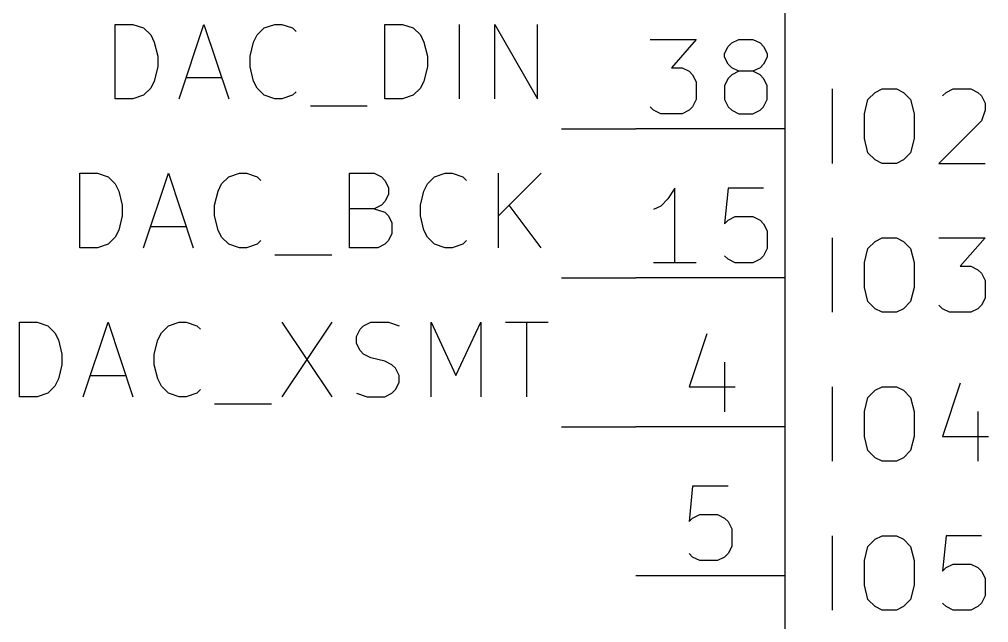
# Model space of a CAD drawing. Header units: inches. Extents: x 0.4 to 16.1, y -11.3 to -0.4.
# Drawn here: x 8.436 to 9.087, y -2.532 to -2.126 of the extents above; entities that cross this region are included whole.
import ezdxf

# ---------------------------------------------------------------- set-up
doc = ezdxf.new("R2010")
doc.units = ezdxf.units.IN
doc.header["$MEASUREMENT"] = 0
for name, color, linetype in [('GREENSIXTYFIVE', 129, 'CONTINUOUS'), ('LIGHTGREEN', 92, 'CONTINUOUS'), ('LIGHTRED', 12, 'CONTINUOUS'), ('RED', 14, 'CONTINUOUS'), ('REDSIX', 19, 'CONTINUOUS'), ('WHITE', 250, 'CONTINUOUS')]:
    doc.layers.add(name, color=color, linetype=linetype)

msp = doc.modelspace()

# ---------------------------------------------------------------- linework, layer by layer
at = {"layer": 'GREENSIXTYFIVE', "linetype": 'CONTINUOUS'}
for p, q in [((8.9819, -2.22313), (8.9819, -2.17313)), ((8.9819, -2.22313), (8.9819, -2.17313)), ((9.00571, -2.18028), (9.01048, -2.17551)), ((9.00571, -2.18028), (9.01048, -2.17551)), ((9.01048, -2.17551), (9.01524, -2.17313)), ((9.01048, -2.17551), (9.01524, -2.17313)), ((9.01524, -2.17313), (9.02476, -2.17313)), ((9.01524, -2.17313), (9.02476, -2.17313)), ((9.02476, -2.17313), (9.02952, -2.17551)), ((9.02476, -2.17313), (9.02952, -2.17551)), ((9.02952, -2.17551), (9.03428, -2.18028)), ((9.02952, -2.17551), (9.03428, -2.18028)), ((9.05572, -2.17789), (9.05809, -2.17551)), ((9.05572, -2.17789), (9.05809, -2.17551)), ((9.05809, -2.17551), (9.06286, -2.17313)), ((9.05809, -2.17551), (9.06286, -2.17313)), ((9.06286, -2.17313), (9.07476, -2.17313)), ((9.06286, -2.17313), (9.07476, -2.17313)), ((9.07476, -2.17313), (9.07952, -2.17551)), ((9.07476, -2.17313), (9.07952, -2.17551)), ((9.07952, -2.17551), (9.08191, -2.17789)), ((9.07952, -2.17551), (9.08191, -2.17789)), ((9.08191, -2.17789), (9.08429, -2.18265)), ((9.08191, -2.17789), (9.08429, -2.18265)), ((9.00333, -2.1898), (9.00571, -2.18028)), ((9.00333, -2.1898), (9.00571, -2.18028)), ((9.03428, -2.18028), (9.03667, -2.1898)), ((9.03428, -2.18028), (9.03667, -2.1898)), ((9.08429, -2.18265), (9.08429, -2.18742)), ((9.08429, -2.18265), (9.08429, -2.18742)), ((9.00333, -2.20646), (9.00333, -2.1898)), ((9.00333, -2.20646), (9.00333, -2.1898)), ((9.03667, -2.1898), (9.03667, -2.20646)), ((9.03667, -2.1898), (9.03667, -2.20646)), ((9.08429, -2.18742), (9.08191, -2.19456)), ((9.08429, -2.18742), (9.08191, -2.19456)), ((9.08191, -2.19456), (9.05333, -2.22313)), ((9.08191, -2.19456), (9.05333, -2.22313)), ((9.00571, -2.21599), (9.00333, -2.20646)), ((9.00571, -2.21599), (9.00333, -2.20646)), ((9.03667, -2.20646), (9.03428, -2.21599)), ((9.03667, -2.20646), (9.03428, -2.21599)), ((9.01048, -2.22075), (9.00571, -2.21599)), ((9.01048, -2.22075), (9.00571, -2.21599)), ((9.03428, -2.21599), (9.02952, -2.22075)), ((9.03428, -2.21599), (9.02952, -2.22075)), ((9.01524, -2.22313), (9.01048, -2.22075)), ((9.01524, -2.22313), (9.01048, -2.22075)), ((9.02476, -2.22313), (9.01524, -2.22313)), ((9.02476, -2.22313), (9.01524, -2.22313)), ((9.02952, -2.22075), (9.02476, -2.22313)), ((9.02952, -2.22075), (9.02476, -2.22313)), ((9.05333, -2.22313), (9.08429, -2.22313)), ((9.05333, -2.22313), (9.08429, -2.22313)), ((8.9819, -2.32313), (8.9819, -2.27313)), ((8.9819, -2.32313), (8.9819, -2.27313)), ((9.00571, -2.28028), (9.01048, -2.27551)), ((9.00571, -2.28028), (9.01048, -2.27551)), ((9.01048, -2.27551), (9.01524, -2.27313)), ((9.01048, -2.27551), (9.01524, -2.27313)), ((9.01524, -2.27313), (9.02476, -2.27313)), ((9.01524, -2.27313), (9.02476, -2.27313)), ((9.02476, -2.27313), (9.02952, -2.27551)), ((9.02476, -2.27313), (9.02952, -2.27551)), ((9.02952, -2.27551), (9.03428, -2.28028)), ((9.02952, -2.27551), (9.03428, -2.28028)), ((9.05333, -2.27313), (9.08429, -2.27313)), ((9.05333, -2.27313), (9.08429, -2.27313)), ((9.08429, -2.27313), (9.06762, -2.29218)), ((9.08429, -2.27313), (9.06762, -2.29218)), ((9.00333, -2.2898), (9.00571, -2.28028)), ((9.00333, -2.2898), (9.00571, -2.28028)), ((9.03428, -2.28028), (9.03667, -2.2898)), ((9.03428, -2.28028), (9.03667, -2.2898)), ((9.00333, -2.30646), (9.00333, -2.2898)), ((9.00333, -2.30646), (9.00333, -2.2898)), ((9.03667, -2.2898), (9.03667, -2.30646)), ((9.03667, -2.2898), (9.03667, -2.30646)), ((9.06762, -2.29218), (9.07476, -2.29218)), ((9.06762, -2.29218), (9.07476, -2.29218)), ((9.07476, -2.29218), (9.07952, -2.29456)), ((9.07476, -2.29218), (9.07952, -2.29456)), ((9.07952, -2.29456), (9.08191, -2.29694)), ((9.07952, -2.29456), (9.08191, -2.29694)), ((9.08191, -2.29694), (9.08429, -2.3017)), ((9.08191, -2.29694), (9.08429, -2.3017)), ((9.08429, -2.3017), (9.08429, -2.31361)), ((9.08429, -2.3017), (9.08429, -2.31361)), ((9.00571, -2.31599), (9.00333, -2.30646)), ((9.00571, -2.31599), (9.00333, -2.30646)), ((9.03667, -2.30646), (9.03428, -2.31599)), ((9.03667, -2.30646), (9.03428, -2.31599)), ((9.08429, -2.31361), (9.08191, -2.31837)), ((9.08429, -2.31361), (9.08191, -2.31837)), ((9.01048, -2.32075), (9.00571, -2.31599)), ((9.01048, -2.32075), (9.00571, -2.31599)), ((9.01524, -2.32313), (9.01048, -2.32075)), ((9.01524, -2.32313), (9.01048, -2.32075)), ((9.02952, -2.32075), (9.02476, -2.32313)), ((9.02952, -2.32075), (9.02476, -2.32313)), ((9.03428, -2.31599), (9.02952, -2.32075)), ((9.03428, -2.31599), (9.02952, -2.32075)), ((9.05572, -2.32075), (9.05333, -2.31837)), ((9.05572, -2.32075), (9.05333, -2.31837)), ((9.06048, -2.32313), (9.05572, -2.32075)), ((9.06048, -2.32313), (9.05572, -2.32075)), ((9.07952, -2.32075), (9.07476, -2.32313)), ((9.07952, -2.32075), (9.07476, -2.32313)), ((9.08191, -2.31837), (9.07952, -2.32075)), ((9.08191, -2.31837), (9.07952, -2.32075)), ((9.02476, -2.32313), (9.01524, -2.32313)), ((9.02476, -2.32313), (9.01524, -2.32313)), ((9.07476, -2.32313), (9.06048, -2.32313)), ((9.07476, -2.32313), (9.06048, -2.32313)), ((8.9819, -2.42313), (8.9819, -2.37313)), ((8.9819, -2.42313), (8.9819, -2.37313)), ((9.01048, -2.37551), (9.01524, -2.37313)), ((9.01048, -2.37551), (9.01524, -2.37313)), ((9.01524, -2.37313), (9.02476, -2.37313)), ((9.01524, -2.37313), (9.02476, -2.37313)), ((9.02476, -2.37313), (9.02952, -2.37551)), ((9.02476, -2.37313), (9.02952, -2.37551)), ((9.06762, -2.37075), (9.05572, -2.40646)), ((9.06762, -2.37075), (9.05572, -2.40646)), ((9.00571, -2.38028), (9.01048, -2.37551)), ((9.00571, -2.38028), (9.01048, -2.37551)), ((9.02952, -2.37551), (9.03428, -2.38028)), ((9.02952, -2.37551), (9.03428, -2.38028)), ((9.00333, -2.3898), (9.00571, -2.38028)), ((9.00333, -2.3898), (9.00571, -2.38028)), ((9.03428, -2.38028), (9.03667, -2.3898)), ((9.03428, -2.38028), (9.03667, -2.3898)), ((9.00333, -2.40646), (9.00333, -2.3898)), ((9.00333, -2.40646), (9.00333, -2.3898)), ((9.03667, -2.3898), (9.03667, -2.40646)), ((9.03667, -2.3898), (9.03667, -2.40646)), ((9.07952, -2.3898), (9.07952, -2.42313)), ((9.07952, -2.3898), (9.07952, -2.42313)), ((9.00571, -2.41599), (9.00333, -2.40646)), ((9.00571, -2.41599), (9.00333, -2.40646)), ((9.03667, -2.40646), (9.03428, -2.41599)), ((9.03667, -2.40646), (9.03428, -2.41599)), ((9.05572, -2.40646), (9.08667, -2.40646)), ((9.05572, -2.40646), (9.08667, -2.40646)), ((9.01048, -2.42075), (9.00571, -2.41599)), ((9.01048, -2.42075), (9.00571, -2.41599)), ((9.03428, -2.41599), (9.02952, -2.42075)), ((9.03428, -2.41599), (9.02952, -2.42075)), ((9.01524, -2.42313), (9.01048, -2.42075)), ((9.01524, -2.42313), (9.01048, -2.42075)), ((9.02476, -2.42313), (9.01524, -2.42313)), ((9.02476, -2.42313), (9.01524, -2.42313)), ((9.02952, -2.42075), (9.02476, -2.42313)), ((9.02952, -2.42075), (9.02476, -2.42313)), ((8.9819, -2.52313), (8.9819, -2.47313)), ((8.9819, -2.52313), (8.9819, -2.47313)), ((9.00571, -2.48028), (9.01048, -2.47551)), ((9.00571, -2.48028), (9.01048, -2.47551)), ((9.01048, -2.47551), (9.01524, -2.47313)), ((9.01048, -2.47551), (9.01524, -2.47313)), ((9.01524, -2.47313), (9.02476, -2.47313)), ((9.01524, -2.47313), (9.02476, -2.47313)), ((9.02476, -2.47313), (9.02952, -2.47551)), ((9.02476, -2.47313), (9.02952, -2.47551)), ((9.02952, -2.47551), (9.03428, -2.48028)), ((9.02952, -2.47551), (9.03428, -2.48028)), ((9.05809, -2.47313), (9.05572, -2.49694)), ((9.05809, -2.47313), (9.05572, -2.49694)), ((9.08191, -2.47313), (9.05809, -2.47313)), ((9.08191, -2.47313), (9.05809, -2.47313)), ((9.00333, -2.4898), (9.00571, -2.48028)), ((9.00333, -2.4898), (9.00571, -2.48028)), ((9.03428, -2.48028), (9.03667, -2.4898)), ((9.03428, -2.48028), (9.03667, -2.4898)), ((9.00333, -2.50646), (9.00333, -2.4898)), ((9.00333, -2.50646), (9.00333, -2.4898)), ((9.03667, -2.4898), (9.03667, -2.50646)), ((9.03667, -2.4898), (9.03667, -2.50646)), ((9.05572, -2.49694), (9.05809, -2.49456)), ((9.05572, -2.49694), (9.05809, -2.49456)), ((9.05809, -2.49456), (9.06286, -2.49218)), ((9.05809, -2.49456), (9.06286, -2.49218)), ((9.06286, -2.49218), (9.07476, -2.49218)), ((9.06286, -2.49218), (9.07476, -2.49218)), ((9.07476, -2.49218), (9.07952, -2.49456)), ((9.07476, -2.49218), (9.07952, -2.49456)), ((9.07952, -2.49456), (9.08191, -2.49694)), ((9.07952, -2.49456), (9.08191, -2.49694)), ((9.08191, -2.49694), (9.08429, -2.5017)), ((9.08191, -2.49694), (9.08429, -2.5017)), ((9.08429, -2.5017), (9.08429, -2.51361)), ((9.08429, -2.5017), (9.08429, -2.51361)), ((9.00571, -2.51599), (9.00333, -2.50646)), ((9.00571, -2.51599), (9.00333, -2.50646)), ((9.03667, -2.50646), (9.03428, -2.51599)), ((9.03667, -2.50646), (9.03428, -2.51599)), ((9.01048, -2.52075), (9.00571, -2.51599)), ((9.01048, -2.52075), (9.00571, -2.51599)), ((9.03428, -2.51599), (9.02952, -2.52075)), ((9.03428, -2.51599), (9.02952, -2.52075)), ((9.08429, -2.51361), (9.08191, -2.51837)), ((9.08429, -2.51361), (9.08191, -2.51837)), ((9.01524, -2.52313), (9.01048, -2.52075)), ((9.01524, -2.52313), (9.01048, -2.52075)), ((9.02476, -2.52313), (9.01524, -2.52313)), ((9.02476, -2.52313), (9.01524, -2.52313)), ((9.02952, -2.52075), (9.02476, -2.52313)), ((9.02952, -2.52075), (9.02476, -2.52313)), ((9.05809, -2.52075), (9.05572, -2.51837)), ((9.05809, -2.52075), (9.05572, -2.51837)), ((9.06286, -2.52313), (9.05809, -2.52075)), ((9.06286, -2.52313), (9.05809, -2.52075)), ((9.07476, -2.52313), (9.06286, -2.52313)), ((9.07476, -2.52313), (9.06286, -2.52313)), ((9.07952, -2.52075), (9.07476, -2.52313)), ((9.07952, -2.52075), (9.07476, -2.52313)), ((9.08191, -2.51837), (9.07952, -2.52075)), ((9.08191, -2.51837), (9.07952, -2.52075))]:
    msp.add_line(p, q, dxfattribs=at)
at = {"layer": 'LIGHTGREEN', "linetype": 'CONTINUOUS'}
for p, q in [((8.8, -2.2), (8.85, -2.2)), ((8.8, -2.3), (8.85, -2.3)), ((8.8, -2.4), (8.85, -2.4))]:
    msp.add_line(p, q, dxfattribs=at)
at = {"layer": 'LIGHTRED', "linetype": 'CONTINUOUS'}
for p, q in [((8.85952, -2.13988), (8.89048, -2.13988)), ((8.85952, -2.13988), (8.89048, -2.13988)), ((8.89048, -2.13988), (8.87381, -2.15893)), ((8.89048, -2.13988), (8.87381, -2.15893)), ((8.90952, -2.1494), (8.9119, -2.14464)), ((8.90952, -2.1494), (8.9119, -2.14464)), ((8.9119, -2.14464), (8.91428, -2.14226)), ((8.9119, -2.14464), (8.91428, -2.14226)), ((8.91428, -2.14226), (8.91905, -2.13988)), ((8.91428, -2.14226), (8.91905, -2.13988)), ((8.91905, -2.13988), (8.92857, -2.13988)), ((8.91905, -2.13988), (8.92857, -2.13988)), ((8.92857, -2.13988), (8.93333, -2.14226)), ((8.92857, -2.13988), (8.93333, -2.14226)), ((8.93333, -2.14226), (8.93571, -2.14464)), ((8.93333, -2.14226), (8.93571, -2.14464)), ((8.93571, -2.14464), (8.93809, -2.1494)), ((8.93571, -2.14464), (8.93809, -2.1494)), ((8.90952, -2.15178), (8.90952, -2.1494)), ((8.90952, -2.15178), (8.90952, -2.1494)), ((8.9119, -2.15655), (8.90952, -2.15178)), ((8.9119, -2.15655), (8.90952, -2.15178)), ((8.93809, -2.15178), (8.93571, -2.15655)), ((8.93809, -2.15178), (8.93571, -2.15655)), ((8.93809, -2.1494), (8.93809, -2.15178)), ((8.93809, -2.1494), (8.93809, -2.15178)), ((8.87381, -2.15893), (8.88095, -2.15893)), ((8.87381, -2.15893), (8.88095, -2.15893)), ((8.88095, -2.15893), (8.88571, -2.16131)), ((8.88095, -2.15893), (8.88571, -2.16131)), ((8.91428, -2.15893), (8.9119, -2.15655)), ((8.91428, -2.15893), (8.9119, -2.15655)), ((8.91905, -2.16131), (8.91428, -2.15893)), ((8.91905, -2.16131), (8.91428, -2.15893)), ((8.93333, -2.15893), (8.92857, -2.16131)), ((8.93333, -2.15893), (8.92857, -2.16131)), ((8.93571, -2.15655), (8.93333, -2.15893)), ((8.93571, -2.15655), (8.93333, -2.15893)), ((8.88571, -2.16131), (8.88809, -2.16369)), ((8.88571, -2.16131), (8.88809, -2.16369)), ((8.88809, -2.16369), (8.89048, -2.16845)), ((8.88809, -2.16369), (8.89048, -2.16845)), ((8.91428, -2.16369), (8.9119, -2.16607)), ((8.91428, -2.16369), (8.9119, -2.16607)), ((8.91905, -2.16131), (8.91428, -2.16369)), ((8.91905, -2.16131), (8.91428, -2.16369)), ((8.92857, -2.16131), (8.91905, -2.16131)), ((8.92857, -2.16131), (8.91905, -2.16131)), ((8.93333, -2.16369), (8.92857, -2.16131)), ((8.93333, -2.16369), (8.92857, -2.16131)), ((8.93571, -2.16607), (8.93333, -2.16369)), ((8.93571, -2.16607), (8.93333, -2.16369)), ((8.89048, -2.16845), (8.89048, -2.18035)), ((8.89048, -2.16845), (8.89048, -2.18035)), ((8.9119, -2.16607), (8.90952, -2.17083)), ((8.9119, -2.16607), (8.90952, -2.17083)), ((8.90952, -2.17083), (8.90952, -2.18035)), ((8.90952, -2.17083), (8.90952, -2.18035)), ((8.93809, -2.17083), (8.93571, -2.16607)), ((8.93809, -2.17083), (8.93571, -2.16607)), ((8.93809, -2.18035), (8.93809, -2.17083)), ((8.93809, -2.18035), (8.93809, -2.17083)), ((8.89048, -2.18035), (8.88809, -2.18512)), ((8.89048, -2.18035), (8.88809, -2.18512)), ((8.90952, -2.18035), (8.9119, -2.18512)), ((8.90952, -2.18035), (8.9119, -2.18512)), ((8.93571, -2.18512), (8.93809, -2.18035)), ((8.93571, -2.18512), (8.93809, -2.18035)), ((8.86191, -2.1875), (8.85952, -2.18512)), ((8.86191, -2.1875), (8.85952, -2.18512)), ((8.86667, -2.18988), (8.86191, -2.1875)), ((8.86667, -2.18988), (8.86191, -2.1875)), ((8.88095, -2.18988), (8.86667, -2.18988)), ((8.88095, -2.18988), (8.86667, -2.18988)), ((8.88571, -2.1875), (8.88095, -2.18988)), ((8.88571, -2.1875), (8.88095, -2.18988)), ((8.88809, -2.18512), (8.88571, -2.1875)), ((8.88809, -2.18512), (8.88571, -2.1875)), ((8.9119, -2.18512), (8.91428, -2.1875)), ((8.9119, -2.18512), (8.91428, -2.1875)), ((8.91428, -2.1875), (8.91905, -2.18988)), ((8.91428, -2.1875), (8.91905, -2.18988)), ((8.91905, -2.18988), (8.92857, -2.18988)), ((8.91905, -2.18988), (8.92857, -2.18988)), ((8.92857, -2.18988), (8.93333, -2.1875)), ((8.92857, -2.18988), (8.93333, -2.1875)), ((8.93333, -2.1875), (8.93571, -2.18512)), ((8.93333, -2.1875), (8.93571, -2.18512)), ((8.87619, -2.23988), (8.87143, -2.24702)), ((8.87619, -2.23988), (8.87143, -2.24702)), ((8.87619, -2.28988), (8.87619, -2.23988)), ((8.87619, -2.28988), (8.87619, -2.23988)), ((8.9119, -2.23988), (8.90952, -2.26369)), ((8.9119, -2.23988), (8.90952, -2.26369)), ((8.93571, -2.23988), (8.9119, -2.23988)), ((8.93571, -2.23988), (8.9119, -2.23988)), ((8.87143, -2.24702), (8.86667, -2.25178)), ((8.87143, -2.24702), (8.86667, -2.25178)), ((8.86667, -2.25178), (8.86191, -2.25417)), ((8.86667, -2.25178), (8.86191, -2.25417)), ((8.90952, -2.26369), (8.9119, -2.26131)), ((8.90952, -2.26369), (8.9119, -2.26131)), ((8.9119, -2.26131), (8.91667, -2.25893)), ((8.9119, -2.26131), (8.91667, -2.25893)), ((8.91667, -2.25893), (8.92857, -2.25893)), ((8.91667, -2.25893), (8.92857, -2.25893)), ((8.92857, -2.25893), (8.93333, -2.26131)), ((8.92857, -2.25893), (8.93333, -2.26131)), ((8.93333, -2.26131), (8.93571, -2.26369)), ((8.93333, -2.26131), (8.93571, -2.26369)), ((8.93571, -2.26369), (8.93809, -2.26845)), ((8.93571, -2.26369), (8.93809, -2.26845)), ((8.93809, -2.26845), (8.93809, -2.28035)), ((8.93809, -2.26845), (8.93809, -2.28035)), ((8.93809, -2.28035), (8.93571, -2.28512)), ((8.93809, -2.28035), (8.93571, -2.28512)), ((8.9119, -2.2875), (8.90952, -2.28512)), ((8.9119, -2.2875), (8.90952, -2.28512)), ((8.91667, -2.28988), (8.9119, -2.2875)), ((8.91667, -2.28988), (8.9119, -2.2875)), ((8.93333, -2.2875), (8.92857, -2.28988)), ((8.93333, -2.2875), (8.92857, -2.28988)), ((8.93571, -2.28512), (8.93333, -2.2875)), ((8.93571, -2.28512), (8.93333, -2.2875)), ((8.89048, -2.28988), (8.86191, -2.28988)), ((8.89048, -2.28988), (8.86191, -2.28988)), ((8.92857, -2.28988), (8.91667, -2.28988)), ((8.92857, -2.28988), (8.91667, -2.28988)), ((8.89762, -2.3375), (8.88572, -2.37321)), ((8.89762, -2.3375), (8.88572, -2.37321)), ((8.90952, -2.35655), (8.90952, -2.38988)), ((8.90952, -2.35655), (8.90952, -2.38988)), ((8.88572, -2.37321), (8.91667, -2.37321)), ((8.88572, -2.37321), (8.91667, -2.37321)), ((8.88809, -2.43988), (8.88572, -2.46369)), ((8.88809, -2.43988), (8.88572, -2.46369)), ((8.91191, -2.43988), (8.88809, -2.43988)), ((8.91191, -2.43988), (8.88809, -2.43988)), ((8.88572, -2.46369), (8.88809, -2.46131)), ((8.88572, -2.46369), (8.88809, -2.46131)), ((8.88809, -2.46131), (8.89286, -2.45893)), ((8.88809, -2.46131), (8.89286, -2.45893)), ((8.89286, -2.45893), (8.90476, -2.45893)), ((8.89286, -2.45893), (8.90476, -2.45893)), ((8.90476, -2.45893), (8.90952, -2.46131)), ((8.90476, -2.45893), (8.90952, -2.46131)), ((8.90952, -2.46131), (8.91191, -2.46369)), ((8.90952, -2.46131), (8.91191, -2.46369)), ((8.91191, -2.46369), (8.91429, -2.46845)), ((8.91191, -2.46369), (8.91429, -2.46845)), ((8.91429, -2.46845), (8.91429, -2.48035)), ((8.91429, -2.46845), (8.91429, -2.48035)), ((8.91429, -2.48035), (8.91191, -2.48512)), ((8.91429, -2.48035), (8.91191, -2.48512)), ((8.88809, -2.4875), (8.88572, -2.48512)), ((8.88809, -2.4875), (8.88572, -2.48512)), ((8.89286, -2.48988), (8.88809, -2.4875)), ((8.89286, -2.48988), (8.88809, -2.4875)), ((8.90476, -2.48988), (8.89286, -2.48988)), ((8.90476, -2.48988), (8.89286, -2.48988)), ((8.90952, -2.4875), (8.90476, -2.48988)), ((8.90952, -2.4875), (8.90476, -2.48988)), ((8.91191, -2.48512), (8.90952, -2.4875)), ((8.91191, -2.48512), (8.90952, -2.4875))]:
    msp.add_line(p, q, dxfattribs=at)
at = {"layer": 'RED', "linetype": 'CONTINUOUS'}
for p, q in [((8.95, -1.7), (8.95, -3.7)), ((8.95, -2.2), (8.85, -2.2)), ((8.95, -2.2), (8.85, -2.2)), ((8.95, -2.3), (8.85, -2.3)), ((8.95, -2.3), (8.85, -2.3)), ((8.95, -2.4), (8.85, -2.4)), ((8.95, -2.4), (8.85, -2.4)), ((8.95, -2.5), (8.85, -2.5)), ((8.95, -2.5), (8.85, -2.5))]:
    msp.add_line(p, q, dxfattribs=at)
at = {"layer": 'REDSIX', "linetype": 'CONTINUOUS'}
for p, q in [((8.50065, -2.1798), (8.50065, -2.1298)), ((8.50065, -2.1298), (8.51255, -2.1298)), ((8.51255, -2.1298), (8.51969, -2.13218)), ((8.51969, -2.13218), (8.52446, -2.13694)), ((8.5435, -2.1798), (8.56017, -2.1298)), ((8.56017, -2.1298), (8.57684, -2.1798)), ((8.59589, -2.13694), (8.60065, -2.13218)), ((8.60065, -2.13218), (8.60779, -2.1298)), ((8.60779, -2.1298), (8.61255, -2.1298)), ((8.61255, -2.1298), (8.6197, -2.13218)), ((8.6197, -2.13218), (8.62207, -2.13456)), ((8.6816, -2.1798), (8.6816, -2.1298)), ((8.6816, -2.1298), (8.6935, -2.1298)), ((8.6935, -2.1298), (8.70065, -2.13218)), ((8.70065, -2.13218), (8.70541, -2.13694)), ((8.7316, -2.1798), (8.7316, -2.1298)), ((8.75541, -2.1798), (8.75541, -2.1298)), ((8.75541, -2.1298), (8.78398, -2.1798)), ((8.78398, -2.1798), (8.78398, -2.1298)), ((8.52446, -2.13694), (8.52684, -2.1417)), ((8.5935, -2.1417), (8.59589, -2.13694)), ((8.70541, -2.13694), (8.70779, -2.1417)), ((8.52684, -2.1417), (8.52922, -2.15123)), ((8.59113, -2.15123), (8.5935, -2.1417)), ((8.70779, -2.1417), (8.71017, -2.15123)), ((8.52922, -2.15123), (8.52922, -2.15837)), ((8.59113, -2.15837), (8.59113, -2.15123)), ((8.71017, -2.15123), (8.71017, -2.15837)), ((8.52922, -2.15837), (8.52684, -2.16789)), ((8.5935, -2.16789), (8.59113, -2.15837)), ((8.71017, -2.15837), (8.70779, -2.16789)), ((8.52684, -2.16789), (8.52446, -2.17266)), ((8.54827, -2.16552), (8.57207, -2.16552)), ((8.59589, -2.17266), (8.5935, -2.16789)), ((8.70779, -2.16789), (8.70541, -2.17266)), ((8.51969, -2.17742), (8.51255, -2.1798)), ((8.52446, -2.17266), (8.51969, -2.17742)), ((8.60065, -2.17742), (8.59589, -2.17266)), ((8.60779, -2.1798), (8.60065, -2.17742)), ((8.6197, -2.17742), (8.61255, -2.1798)), ((8.62207, -2.17504), (8.6197, -2.17742)), ((8.70065, -2.17742), (8.6935, -2.1798)), ((8.70541, -2.17266), (8.70065, -2.17742)), ((8.51255, -2.1798), (8.50065, -2.1798)), ((8.61255, -2.1798), (8.60779, -2.1798)), ((8.6316, -2.18456), (8.6697, -2.18456)), ((8.6935, -2.1798), (8.6816, -2.1798)), ((8.47684, -2.2798), (8.47684, -2.2298)), ((8.47684, -2.2298), (8.48874, -2.2298)), ((8.48874, -2.2298), (8.49589, -2.23218)), ((8.5197, -2.2798), (8.53636, -2.2298)), ((8.53636, -2.2298), (8.55303, -2.2798)), ((8.57684, -2.23218), (8.58398, -2.2298)), ((8.58398, -2.2298), (8.58874, -2.2298)), ((8.58874, -2.2298), (8.59589, -2.23218)), ((8.65779, -2.2798), (8.65779, -2.2298)), ((8.65779, -2.2298), (8.67446, -2.2298)), ((8.67446, -2.2298), (8.67922, -2.23218)), ((8.71494, -2.23218), (8.72208, -2.2298)), ((8.72208, -2.2298), (8.72684, -2.2298)), ((8.72684, -2.2298), (8.73398, -2.23218)), ((8.75779, -2.2798), (8.75779, -2.2298)), ((8.78636, -2.2298), (8.75779, -2.25837)), ((8.49589, -2.23218), (8.50065, -2.23694)), ((8.50065, -2.23694), (8.50303, -2.2417)), ((8.5697, -2.2417), (8.57208, -2.23694)), ((8.57208, -2.23694), (8.57684, -2.23218)), ((8.59589, -2.23218), (8.59827, -2.23456)), ((8.67922, -2.23218), (8.6816, -2.23456)), ((8.6816, -2.23456), (8.68398, -2.23932)), ((8.70779, -2.2417), (8.71017, -2.23694)), ((8.71017, -2.23694), (8.71494, -2.23218)), ((8.73398, -2.23218), (8.73636, -2.23456)), ((8.50303, -2.2417), (8.50541, -2.25123)), ((8.56732, -2.25123), (8.5697, -2.2417)), ((8.68398, -2.23932), (8.68398, -2.24409)), ((8.70541, -2.25123), (8.70779, -2.2417)), ((8.6816, -2.24885), (8.67922, -2.25123)), ((8.68398, -2.24409), (8.6816, -2.24885)), ((8.50541, -2.25123), (8.50541, -2.25837)), ((8.56732, -2.25837), (8.56732, -2.25123)), ((8.67446, -2.25361), (8.65779, -2.25361)), ((8.67922, -2.25123), (8.67446, -2.25361)), ((8.67446, -2.25361), (8.6816, -2.25599)), ((8.6816, -2.25599), (8.68398, -2.25837)), ((8.70541, -2.25837), (8.70541, -2.25123)), ((8.78636, -2.2798), (8.76494, -2.25123)), ((8.50541, -2.25837), (8.50303, -2.26789)), ((8.5697, -2.26789), (8.56732, -2.25837)), ((8.68398, -2.25837), (8.68636, -2.26313)), ((8.70779, -2.26789), (8.70541, -2.25837)), ((8.50303, -2.26789), (8.50065, -2.27266)), ((8.52446, -2.26552), (8.54827, -2.26552)), ((8.57208, -2.27266), (8.5697, -2.26789)), ((8.68636, -2.26313), (8.68636, -2.27028)), ((8.71017, -2.27266), (8.70779, -2.26789)), ((8.50065, -2.27266), (8.49589, -2.27742)), ((8.57684, -2.27742), (8.57208, -2.27266)), ((8.59827, -2.27504), (8.59589, -2.27742)), ((8.68398, -2.27504), (8.6816, -2.27742)), ((8.68636, -2.27028), (8.68398, -2.27504)), ((8.71494, -2.27742), (8.71017, -2.27266)), ((8.73636, -2.27504), (8.73398, -2.27742)), ((8.48874, -2.2798), (8.47684, -2.2798)), ((8.49589, -2.27742), (8.48874, -2.2798)), ((8.58398, -2.2798), (8.57684, -2.27742)), ((8.58874, -2.2798), (8.58398, -2.2798)), ((8.59589, -2.27742), (8.58874, -2.2798)), ((8.67684, -2.2798), (8.65779, -2.2798)), ((8.6816, -2.27742), (8.67684, -2.2798)), ((8.72208, -2.2798), (8.71494, -2.27742)), ((8.72684, -2.2798), (8.72208, -2.2798)), ((8.73398, -2.27742), (8.72684, -2.2798)), ((8.6078, -2.28456), (8.64589, -2.28456)), ((8.43637, -2.3798), (8.43637, -2.3298)), ((8.43637, -2.3298), (8.44827, -2.3298)), ((8.44827, -2.3298), (8.45541, -2.33218)), ((8.45541, -2.33218), (8.46018, -2.33694)), ((8.47922, -2.3798), (8.49589, -2.3298)), ((8.49589, -2.3298), (8.51256, -2.3798)), ((8.53161, -2.33694), (8.53637, -2.33218)), ((8.53637, -2.33218), (8.54351, -2.3298)), ((8.54351, -2.3298), (8.54827, -2.3298)), ((8.54827, -2.3298), (8.55542, -2.33218)), ((8.55542, -2.33218), (8.5578, -2.33456)), ((8.61256, -2.3298), (8.64589, -2.3798)), ((8.64589, -2.3298), (8.61256, -2.3798)), ((8.66256, -2.33932), (8.66494, -2.33456)), ((8.66494, -2.33456), (8.66732, -2.33218)), ((8.66732, -2.33218), (8.67208, -2.3298)), ((8.67208, -2.3298), (8.68398, -2.3298)), ((8.68398, -2.3298), (8.69113, -2.33218)), ((8.71256, -2.3798), (8.71256, -2.3298)), ((8.71256, -2.3298), (8.72922, -2.36552)), ((8.72922, -2.36552), (8.74589, -2.3298)), ((8.74589, -2.3298), (8.74589, -2.3798)), ((8.76256, -2.3298), (8.79113, -2.3298)), ((8.77684, -2.3798), (8.77684, -2.3298)), ((8.46018, -2.33694), (8.46256, -2.3417)), ((8.52922, -2.3417), (8.53161, -2.33694)), ((8.66256, -2.34409), (8.66256, -2.33932)), ((8.46256, -2.3417), (8.46494, -2.35123)), ((8.52685, -2.35123), (8.52922, -2.3417)), ((8.66494, -2.34885), (8.66256, -2.34409)), ((8.46494, -2.35123), (8.46494, -2.35837)), ((8.52685, -2.35837), (8.52685, -2.35123)), ((8.66732, -2.35123), (8.66494, -2.34885)), ((8.67208, -2.35361), (8.66732, -2.35123)), ((8.68161, -2.35599), (8.67208, -2.35361)), ((8.46494, -2.35837), (8.46256, -2.36789)), ((8.52922, -2.36789), (8.52685, -2.35837)), ((8.68637, -2.35837), (8.68161, -2.35599)), ((8.68875, -2.36075), (8.68637, -2.35837)), ((8.48399, -2.36552), (8.5078, -2.36552)), ((8.69113, -2.36552), (8.68875, -2.36075)), ((8.69113, -2.37028), (8.69113, -2.36552)), ((8.46018, -2.37266), (8.45541, -2.37742)), ((8.46256, -2.36789), (8.46018, -2.37266)), ((8.53161, -2.37266), (8.52922, -2.36789)), ((8.53637, -2.37742), (8.53161, -2.37266)), ((8.68875, -2.37504), (8.69113, -2.37028)), ((8.44827, -2.3798), (8.43637, -2.3798)), ((8.45541, -2.37742), (8.44827, -2.3798)), ((8.54351, -2.3798), (8.53637, -2.37742)), ((8.54827, -2.3798), (8.54351, -2.3798)), ((8.55542, -2.37742), (8.54827, -2.3798)), ((8.5578, -2.37504), (8.55542, -2.37742)), ((8.66256, -2.37742), (8.6697, -2.3798)), ((8.6697, -2.3798), (8.68161, -2.3798)), ((8.68161, -2.3798), (8.68637, -2.37742)), ((8.68637, -2.37742), (8.68875, -2.37504)), ((8.56732, -2.38456), (8.60542, -2.38456))]:
    msp.add_line(p, q, dxfattribs=at)
at = {"layer": 'WHITE', "linetype": 'CONTINUOUS'}
msp.add_line((8.95, -1.7), (8.95, -3.7), dxfattribs=at)

doc.saveas('drawing.dxf')
